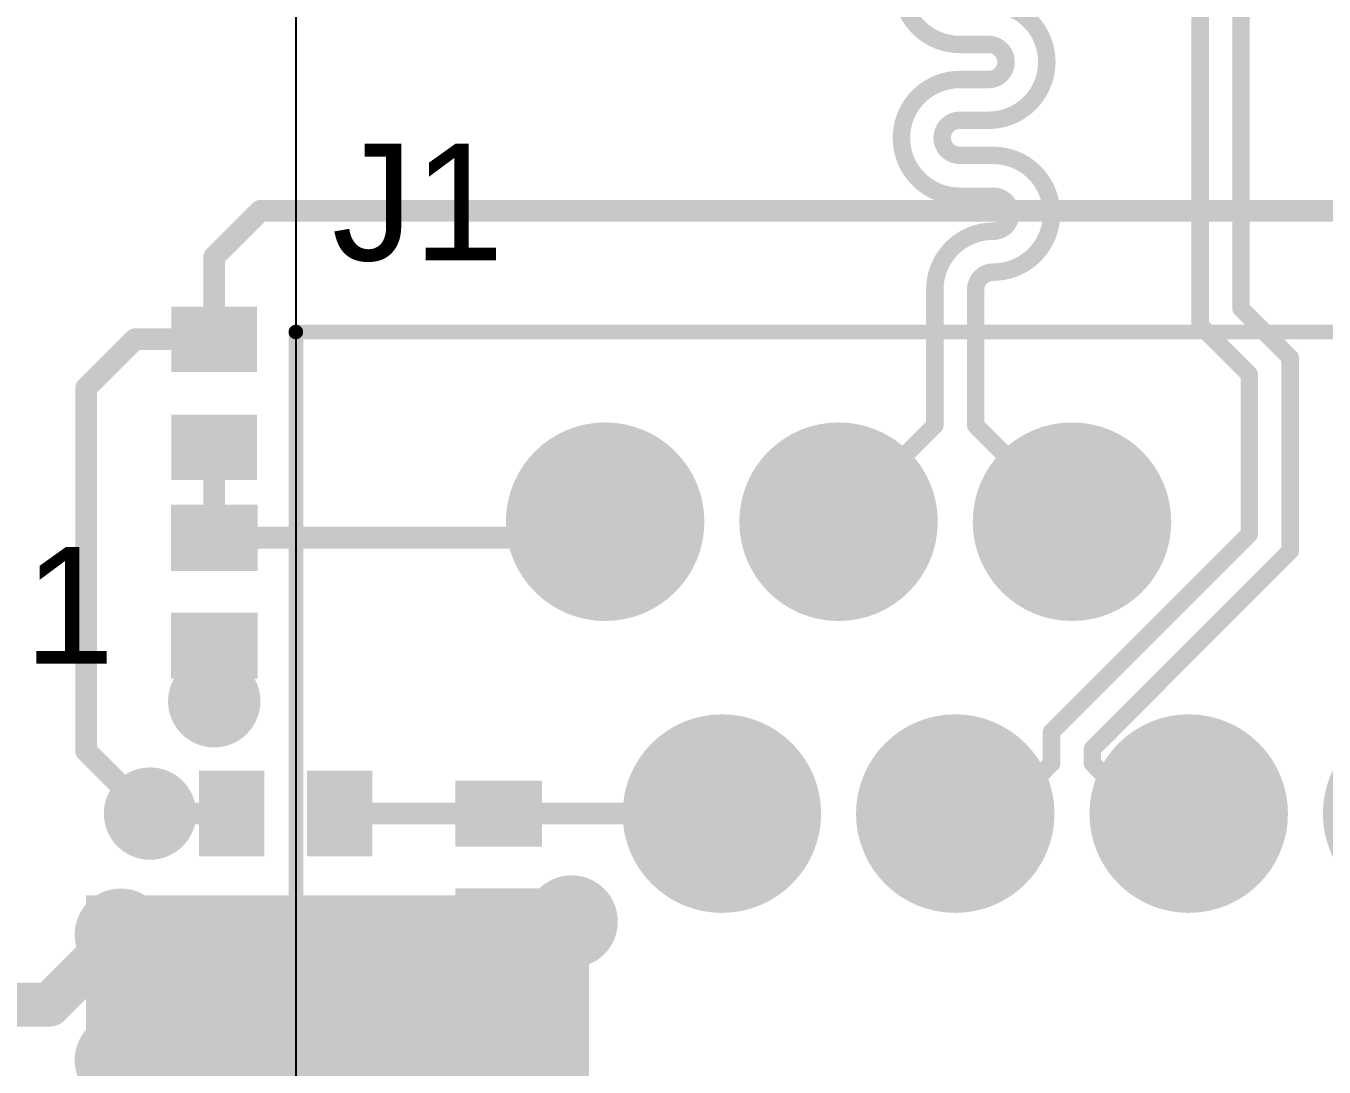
# Model space of a CAD drawing. Header units: millimetres. Extents: x 0 to 172, y 0 to 138.
# Drawn here: x 79.87 to 91.17, y 17.59 to 26.65 of the extents above; entities that cross this region are included whole.
import ezdxf

# ---------------------------------------------------------------- set-up
doc = ezdxf.new("R2010")
doc.units = ezdxf.units.MM
for name, color, linetype in [('BottomLayer', 5, 'Continuous'), ('BottomPaste', 16, 'Continuous'), ('BottomSolder', 6, 'Continuous'), ('MultiLayer', 9, 'Continuous'), ('PadHoleLayer', 156, 'Continuous'), ('TopLayer', 1, 'Continuous'), ('TopOverlay', 2, 'Continuous'), ('TopSolder', 216, 'Continuous'), ('ViaHoleLayer', 16, 'Continuous')]:
    doc.layers.add(name, color=color, linetype=linetype)
doc.styles.add('Arial', font='', dxfattribs={"height": 0.2})
doc.styles.get('Arial').set_extended_font_data('Arial')

# ---------------------------------------------------------------- blocks, each defined once
blk = doc.blocks.new('R___0402_B_207')
at = {"layer": 'BottomLayer'}
for points in [[(-0.241, 0.318), (-0.241, -0.318), (-0.699, -0.318), (-0.699, 0.318)], [(0.699, 0.318), (0.699, -0.318), (0.241, -0.318), (0.241, 0.318)]]:
    blk.add_hatch(color=5, dxfattribs=at).paths.add_polyline_path(points)
at = {"layer": 'BottomPaste'}
for points in [[(-0.241, 0.318), (-0.241, -0.318), (-0.699, -0.318), (-0.699, 0.318)], [(0.699, 0.318), (0.699, -0.318), (0.241, -0.318), (0.241, 0.318)]]:
    blk.add_hatch(color=16, dxfattribs=at).paths.add_polyline_path(points)
at = {"layer": 'BottomSolder'}
for points in [[(-0.186, 0.373), (-0.186, -0.373), (-0.754, -0.373), (-0.754, 0.373)], [(0.754, 0.373), (0.754, -0.373), (0.186, -0.373), (0.186, 0.373)]]:
    blk.add_hatch(color=6, dxfattribs=at).paths.add_polyline_path(points)
blk = doc.blocks.new('R___0402_B_210')
at = {"layer": 'BottomLayer'}
for points in [[(-0.241, 0.317), (-0.241, -0.318), (-0.699, -0.318), (-0.699, 0.317)], [(0.699, 0.317), (0.699, -0.318), (0.241, -0.318), (0.241, 0.317)]]:
    blk.add_hatch(color=5, dxfattribs=at).paths.add_polyline_path(points)
at = {"layer": 'BottomPaste'}
for points in [[(-0.241, 0.317), (-0.241, -0.318), (-0.699, -0.318), (-0.699, 0.317)], [(0.699, 0.317), (0.699, -0.318), (0.241, -0.318), (0.241, 0.317)]]:
    blk.add_hatch(color=16, dxfattribs=at).paths.add_polyline_path(points)
at = {"layer": 'BottomSolder'}
for points in [[(-0.186, 0.373), (-0.186, -0.373), (-0.754, -0.373), (-0.754, 0.373)], [(0.754, 0.373), (0.754, -0.373), (0.186, -0.373), (0.186, 0.373)]]:
    blk.add_hatch(color=6, dxfattribs=at).paths.add_polyline_path(points)
blk = doc.blocks.new('R___0402_B_211')
at = {"layer": 'BottomLayer'}
for points in [[(-0.241, 0.318), (-0.241, -0.318), (-0.699, -0.318), (-0.699, 0.318)], [(0.699, 0.318), (0.699, -0.318), (0.241, -0.318), (0.241, 0.318)]]:
    blk.add_hatch(color=5, dxfattribs=at).paths.add_polyline_path(points)
at = {"layer": 'BottomPaste'}
for points in [[(-0.241, 0.318), (-0.241, -0.318), (-0.699, -0.318), (-0.699, 0.318)], [(0.699, 0.318), (0.699, -0.318), (0.241, -0.318), (0.241, 0.318)]]:
    blk.add_hatch(color=16, dxfattribs=at).paths.add_polyline_path(points)
at = {"layer": 'BottomSolder'}
for points in [[(-0.186, 0.373), (-0.186, -0.373), (-0.754, -0.373), (-0.754, 0.373)], [(0.754, 0.373), (0.754, -0.373), (0.186, -0.373), (0.186, 0.373)]]:
    blk.add_hatch(color=6, dxfattribs=at).paths.add_polyline_path(points)
blk = doc.blocks.new('A829_1J1T_KM_268')
at = {"layer": 'BottomLayer'}
h = blk.add_hatch(color=5, dxfattribs=at)
edge = h.paths.add_edge_path()
edge.add_arc((1.016, -6.477), 0.762, 0, 360)
h = blk.add_hatch(color=5, dxfattribs=at)
edge = h.paths.add_edge_path()
edge.add_arc((3.048, -6.477), 0.762, 0, 360)
h = blk.add_hatch(color=5, dxfattribs=at)
edge = h.paths.add_edge_path()
edge.add_arc((5.08, -6.477), 0.762, 0, 360)
h = blk.add_hatch(color=5, dxfattribs=at)
edge = h.paths.add_edge_path()
edge.add_arc((2.032, -9.017), 0.762, 0, 360)
h = blk.add_hatch(color=5, dxfattribs=at)
edge = h.paths.add_edge_path()
edge.add_arc((4.064, -9.017), 0.762, 0, 360)
h = blk.add_hatch(color=5, dxfattribs=at)
edge = h.paths.add_edge_path()
edge.add_arc((6.096, -9.017), 0.762, 0, 360)
at = {"layer": 'BottomSolder'}
h = blk.add_hatch(color=6, dxfattribs=at)
edge = h.paths.add_edge_path()
edge.add_arc((-1.016, -6.477), 0.864, 0, 360)
h = blk.add_hatch(color=6, dxfattribs=at)
edge = h.paths.add_edge_path()
edge.add_arc((1.016, -6.477), 0.864, 0, 360)
h = blk.add_hatch(color=6, dxfattribs=at)
edge = h.paths.add_edge_path()
edge.add_arc((3.048, -6.477), 0.864, 0, 360)
h = blk.add_hatch(color=6, dxfattribs=at)
edge = h.paths.add_edge_path()
edge.add_arc((5.08, -6.477), 0.864, 0, 360)
h = blk.add_hatch(color=6, dxfattribs=at)
edge = h.paths.add_edge_path()
edge.add_arc((2.032, -9.017), 0.864, 0, 360)
h = blk.add_hatch(color=6, dxfattribs=at)
edge = h.paths.add_edge_path()
edge.add_arc((4.064, -9.017), 0.864, 0, 360)
h = blk.add_hatch(color=6, dxfattribs=at)
edge = h.paths.add_edge_path()
edge.add_arc((6.096, -9.017), 0.864, 0, 360)
at = {"layer": 'MultiLayer'}
h = blk.add_hatch(color=9, dxfattribs=at)
edge = h.paths.add_edge_path()
edge.add_arc((1.016, -6.477), 0.762, 0, 360)
h = blk.add_hatch(color=9, dxfattribs=at)
edge = h.paths.add_edge_path()
edge.add_arc((3.048, -6.477), 0.762, 0, 360)
h = blk.add_hatch(color=9, dxfattribs=at)
edge = h.paths.add_edge_path()
edge.add_arc((5.08, -6.477), 0.762, 0, 360)
h = blk.add_hatch(color=9, dxfattribs=at)
edge = h.paths.add_edge_path()
edge.add_arc((2.032, -9.017), 0.762, 0, 360)
h = blk.add_hatch(color=9, dxfattribs=at)
edge = h.paths.add_edge_path()
edge.add_arc((4.064, -9.017), 0.762, 0, 360)
h = blk.add_hatch(color=9, dxfattribs=at)
edge = h.paths.add_edge_path()
edge.add_arc((6.096, -9.017), 0.762, 0, 360)
at = {"layer": 'PadHoleLayer'}
h = blk.add_hatch(color=156, dxfattribs=at)
edge = h.paths.add_edge_path()
edge.add_arc((1.016, -6.477), 0.508, 0, 360)
h = blk.add_hatch(color=156, dxfattribs=at)
edge = h.paths.add_edge_path()
edge.add_arc((3.048, -6.477), 0.508, 0, 360)
h = blk.add_hatch(color=156, dxfattribs=at)
edge = h.paths.add_edge_path()
edge.add_arc((5.08, -6.477), 0.508, 0, 360)
h = blk.add_hatch(color=156, dxfattribs=at)
edge = h.paths.add_edge_path()
edge.add_arc((2.032, -9.017), 0.508, 0, 360)
h = blk.add_hatch(color=156, dxfattribs=at)
edge = h.paths.add_edge_path()
edge.add_arc((4.064, -9.017), 0.508, 0, 360)
h = blk.add_hatch(color=156, dxfattribs=at)
edge = h.paths.add_edge_path()
edge.add_arc((6.096, -9.017), 0.508, 0, 360)
at = {"layer": 'TopLayer'}
h = blk.add_hatch(color=1, dxfattribs=at)
edge = h.paths.add_edge_path()
edge.add_arc((1.016, -6.477), 0.762, 0, 360)
h = blk.add_hatch(color=1, dxfattribs=at)
edge = h.paths.add_edge_path()
edge.add_arc((3.048, -6.477), 0.762, 0, 360)
h = blk.add_hatch(color=1, dxfattribs=at)
edge = h.paths.add_edge_path()
edge.add_arc((5.08, -6.477), 0.762, 0, 360)
h = blk.add_hatch(color=1, dxfattribs=at)
edge = h.paths.add_edge_path()
edge.add_arc((2.032, -9.017), 0.762, 0, 360)
h = blk.add_hatch(color=1, dxfattribs=at)
edge = h.paths.add_edge_path()
edge.add_arc((4.064, -9.017), 0.762, 0, 360)
h = blk.add_hatch(color=1, dxfattribs=at)
edge = h.paths.add_edge_path()
edge.add_arc((6.096, -9.017), 0.762, 0, 360)
at = {"layer": 'TopSolder'}
h = blk.add_hatch(color=216, dxfattribs=at)
edge = h.paths.add_edge_path()
edge.add_arc((-1.016, -6.477), 0.864, 0, 360)
h = blk.add_hatch(color=216, dxfattribs=at)
edge = h.paths.add_edge_path()
edge.add_arc((1.016, -6.477), 0.864, 0, 360)
h = blk.add_hatch(color=216, dxfattribs=at)
edge = h.paths.add_edge_path()
edge.add_arc((3.048, -6.477), 0.864, 0, 360)
h = blk.add_hatch(color=216, dxfattribs=at)
edge = h.paths.add_edge_path()
edge.add_arc((5.08, -6.477), 0.864, 0, 360)
h = blk.add_hatch(color=216, dxfattribs=at)
edge = h.paths.add_edge_path()
edge.add_arc((2.032, -9.017), 0.864, 0, 360)
h = blk.add_hatch(color=216, dxfattribs=at)
edge = h.paths.add_edge_path()
edge.add_arc((4.064, -9.017), 0.864, 0, 360)
h = blk.add_hatch(color=216, dxfattribs=at)
edge = h.paths.add_edge_path()
edge.add_arc((6.096, -9.017), 0.864, 0, 360)
at = {"layer": 'TopOverlay', "const_width": 0.127}
for points in [[(8.788, -1.383), (8.788, -10.668)], [(8.788, -10.668), (-8.788, -10.668)]]:
    blk.add_lwpolyline(points, dxfattribs=at)
at = {"layer": 'TopOverlay', "const_width": 0.0635}
blk.add_lwpolyline([(8.757, -10.668, 1), (8.82, -10.668, 1)], format="xyb", close=True, dxfattribs=at)
blk.add_lwpolyline([(8.757, -10.668, 1), (8.82, -10.668, 1)], format="xyb", close=True, dxfattribs=at)
blk = doc.blocks.new('C___0402_B_391')
at = {"layer": 'BottomLayer'}
for points in [[(-0.241, 0.318), (-0.241, -0.318), (-0.699, -0.318), (-0.699, 0.318)], [(0.699, 0.318), (0.699, -0.318), (0.241, -0.318), (0.241, 0.318)]]:
    blk.add_hatch(color=5, dxfattribs=at).paths.add_polyline_path(points)
at = {"layer": 'BottomPaste'}
for points in [[(-0.241, 0.318), (-0.241, -0.318), (-0.699, -0.318), (-0.699, 0.318)], [(0.699, 0.318), (0.699, -0.318), (0.241, -0.318), (0.241, 0.318)]]:
    blk.add_hatch(color=16, dxfattribs=at).paths.add_polyline_path(points)
at = {"layer": 'BottomSolder'}
for points in [[(-0.181, 0.377), (-0.181, -0.377), (-0.758, -0.377), (-0.758, 0.377)], [(0.758, 0.377), (0.758, -0.377), (0.181, -0.377), (0.181, 0.377)]]:
    blk.add_hatch(color=6, dxfattribs=at).paths.add_polyline_path(points)
blk = doc.blocks.new('C___0402_B_396')
at = {"layer": 'BottomLayer'}
for points in [[(-0.241, 0.318), (-0.241, -0.318), (-0.699, -0.318), (-0.699, 0.318)], [(0.699, 0.318), (0.699, -0.318), (0.241, -0.318), (0.241, 0.318)]]:
    blk.add_hatch(color=5, dxfattribs=at).paths.add_polyline_path(points)
at = {"layer": 'BottomPaste'}
for points in [[(-0.241, 0.318), (-0.241, -0.318), (-0.699, -0.318), (-0.699, 0.318)], [(0.699, 0.318), (0.699, -0.318), (0.241, -0.318), (0.241, 0.318)]]:
    blk.add_hatch(color=16, dxfattribs=at).paths.add_polyline_path(points)
at = {"layer": 'BottomSolder'}
for points in [[(-0.181, 0.377), (-0.181, -0.377), (-0.758, -0.377), (-0.758, 0.377)], [(0.758, 0.377), (0.758, -0.377), (0.181, -0.377), (0.181, 0.377)]]:
    blk.add_hatch(color=6, dxfattribs=at).paths.add_polyline_path(points)
blk = doc.blocks.new('C___1206_B_397')
at = {"layer": 'BottomLayer'}
for points in [[(-2.032, 0.889), (-0.508, 0.889), (-0.508, -0.889), (-2.032, -0.889)], [(0.508, 0.889), (2.032, 0.889), (2.032, -0.889), (0.508, -0.889)]]:
    blk.add_hatch(color=5, dxfattribs=at).paths.add_polyline_path(points)
at = {"layer": 'BottomPaste'}
for points in [[(-2.032, 0.889), (-0.508, 0.889), (-0.508, -0.889), (-2.032, -0.889)], [(0.508, 0.889), (2.032, 0.889), (2.032, -0.889), (0.508, -0.889)]]:
    blk.add_hatch(color=16, dxfattribs=at).paths.add_polyline_path(points)
at = {"layer": 'BottomSolder'}
for points in [[(-2.1336, 0.9906), (-0.4064, 0.9906), (-0.4064, -0.9906), (-2.1336, -0.9906)], [(0.4064, 0.9906), (2.1336, 0.9906), (2.1336, -0.9906), (0.4064, -0.9906)]]:
    blk.add_hatch(color=6, dxfattribs=at).paths.add_polyline_path(points)

msp = doc.modelspace()

# ---------------------------------------------------------------- hatches: boundary and pattern name
at = {"layer": 'BottomLayer'}
h = msp.add_hatch(color=5, dxfattribs=at)
edge = h.paths.add_edge_path()
edge.add_arc((81.509, 20.777), 0.3, 0, 360)
h = msp.add_hatch(color=5, dxfattribs=at)
edge = h.paths.add_edge_path()
edge.add_arc((80.95, 19.799), 0.3, 0, 360)
h = msp.add_hatch(color=5, dxfattribs=at)
edge = h.paths.add_edge_path()
edge.add_arc((84.62, 18.86), 0.3, 0, 360)
msp.add_hatch(color=5, dxfattribs=at).paths.add_polyline_path([(80.393, 17.12), (84.772, 17.12), (84.772, 19.088), (80.393, 19.088)])
h = msp.add_hatch(color=5, dxfattribs=at)
edge = h.paths.add_edge_path()
edge.add_arc((80.696, 18.745), 0.3, 0, 360)
h = msp.add_hatch(color=5, dxfattribs=at)
edge = h.paths.add_edge_path()
edge.add_arc((80.696, 17.653), 0.3, 0, 360)
at = {"layer": 'BottomSolder'}
h = msp.add_hatch(color=6, dxfattribs=at)
edge = h.paths.add_edge_path()
edge.add_arc((81.509, 20.777), 0.402, 0, 360)
h = msp.add_hatch(color=6, dxfattribs=at)
edge = h.paths.add_edge_path()
edge.add_arc((80.95, 19.799), 0.402, 0, 360)
h = msp.add_hatch(color=6, dxfattribs=at)
edge = h.paths.add_edge_path()
edge.add_arc((84.62, 18.86), 0.402, 0, 360)
h = msp.add_hatch(color=6, dxfattribs=at)
edge = h.paths.add_edge_path()
edge.add_arc((80.696, 18.745), 0.402, 0, 360)
h = msp.add_hatch(color=6, dxfattribs=at)
edge = h.paths.add_edge_path()
edge.add_arc((80.696, 17.653), 0.402, 0, 360)
at = {"layer": 'TopLayer'}
h = msp.add_hatch(color=1, dxfattribs=at)
edge = h.paths.add_edge_path()
edge.add_arc((81.509, 20.777), 0.3, 0, 360)
h = msp.add_hatch(color=1, dxfattribs=at)
edge = h.paths.add_edge_path()
edge.add_arc((80.95, 19.799), 0.3, 0, 360)
h = msp.add_hatch(color=1, dxfattribs=at)
edge = h.paths.add_edge_path()
edge.add_arc((84.62, 18.86), 0.3, 0, 360)
h = msp.add_hatch(color=1, dxfattribs=at)
edge = h.paths.add_edge_path()
edge.add_arc((80.696, 18.745), 0.3, 0, 360)
h = msp.add_hatch(color=1, dxfattribs=at)
edge = h.paths.add_edge_path()
edge.add_arc((80.696, 17.653), 0.3, 0, 360)
at = {"layer": 'TopSolder'}
h = msp.add_hatch(color=216, dxfattribs=at)
edge = h.paths.add_edge_path()
edge.add_arc((81.509, 20.777), 0.402, 0, 360)
h = msp.add_hatch(color=216, dxfattribs=at)
edge = h.paths.add_edge_path()
edge.add_arc((80.95, 19.799), 0.402, 0, 360)
h = msp.add_hatch(color=216, dxfattribs=at)
edge = h.paths.add_edge_path()
edge.add_arc((84.62, 18.86), 0.402, 0, 360)
h = msp.add_hatch(color=216, dxfattribs=at)
edge = h.paths.add_edge_path()
edge.add_arc((80.696, 18.745), 0.402, 0, 360)
h = msp.add_hatch(color=216, dxfattribs=at)
edge = h.paths.add_edge_path()
edge.add_arc((80.696, 17.653), 0.402, 0, 360)
at = {"layer": 'ViaHoleLayer'}
h = msp.add_hatch(color=16, dxfattribs=at)
edge = h.paths.add_edge_path()
edge.add_arc((81.509, 20.777), 0.15, 0, 360)
h = msp.add_hatch(color=16, dxfattribs=at)
edge = h.paths.add_edge_path()
edge.add_arc((80.95, 19.799), 0.15, 0, 360)
h = msp.add_hatch(color=16, dxfattribs=at)
edge = h.paths.add_edge_path()
edge.add_arc((84.62, 18.86), 0.15, 0, 360)
h = msp.add_hatch(color=16, dxfattribs=at)
edge = h.paths.add_edge_path()
edge.add_arc((80.696, 18.745), 0.15, 0, 360)
h = msp.add_hatch(color=16, dxfattribs=at)
edge = h.paths.add_edge_path()
edge.add_arc((80.696, 17.653), 0.15, 0, 360)

# ---------------------------------------------------------------- linework, layer by layer
at = {"layer": 'BottomLayer'}
for points, const_width in [([(81.509, 24.642), (81.911, 25.044)], 0.189), ([(81.911, 25.044), (96.088, 25.044)], 0.189), ([(81.509, 23.927), (81.509, 24.642)], 0.189), ([(80.393, 23.501), (80.819, 23.927)], 0.189), ([(80.819, 23.927), (81.509, 23.927)], 0.189), ([(80.393, 20.344), (80.393, 23.501)], 0.189), ([(81.509, 22.2), (81.509, 22.987)], 0.189), ([(84.772, 22.2), (84.912, 22.339)], 0.189), ([(81.509, 22.2), (84.772, 22.2)], 0.189), ([(81.509, 20.777), (81.509, 21.26)], 0.381), ([(80.393, 20.344), (80.944, 19.794)], 0.189), ([(80.95, 19.799), (81.661, 19.799)], 0.189), ([(82.601, 19.799), (83.985, 19.799)], 0.189), ([(83.985, 19.799), (85.928, 19.799)], 0.189), ([(80.073, 18.136), (80.683, 18.745)], 0.381), ([(80.683, 18.745), (80.696, 18.745)], 0.381), ([(76.53, 18.136), (80.073, 18.136)], 0.381)]:
    msp.add_lwpolyline(points, dxfattribs=dict(at, const_width=const_width))
for points, const_width in [([(81.863, 25.044, 1), (81.958, 25.044, 1)], 0.0946), ([(81.863, 25.044, 1), (81.958, 25.044, 1)], 0.0946), ([(81.461, 24.642, 1), (81.556, 24.642, 1)], 0.0946), ([(81.461, 24.642, 1), (81.556, 24.642, 1)], 0.0946), ([(80.772, 23.927, 1), (80.867, 23.927, 1)], 0.0946), ([(80.772, 23.927, 1), (80.867, 23.927, 1)], 0.0946), ([(81.461, 23.927, 1), (81.556, 23.927, 1)], 0.0946), ([(81.461, 23.927, 1), (81.556, 23.927, 1)], 0.0946), ([(80.346, 23.501, 1), (80.441, 23.501, 1)], 0.0946), ([(80.346, 23.501, 1), (80.441, 23.501, 1)], 0.0946), ([(81.461, 22.987, 1), (81.556, 22.987, 1)], 0.0946), ([(84.865, 22.339, 1), (84.96, 22.339, 1)], 0.0946), ([(81.461, 22.2, 1), (81.556, 22.2, 1)], 0.0946), ([(81.461, 22.2, 1), (81.556, 22.2, 1)], 0.0946), ([(84.725, 22.2, 1), (84.82, 22.2, 1)], 0.0946), ([(84.725, 22.2, 1), (84.82, 22.2, 1)], 0.0946), ([(81.413, 21.26, 1), (81.604, 21.26, 1)], 0.191), ([(81.413, 20.777, 1), (81.604, 20.777, 1)], 0.191), ([(80.346, 20.344, 1), (80.441, 20.344, 1)], 0.0946), ([(80.346, 20.344, 1), (80.441, 20.344, 1)], 0.0946), ([(80.897, 19.794, 1), (80.991, 19.794, 1)], 0.0946), ([(80.902, 19.799, 1), (80.997, 19.799, 1)], 0.0946), ([(81.614, 19.799, 1), (81.708, 19.799, 1)], 0.0946), ([(82.553, 19.799, 1), (82.648, 19.799, 1)], 0.0946), ([(83.938, 19.799, 1), (84.032, 19.799, 1)], 0.0946), ([(83.938, 19.799, 1), (84.032, 19.799, 1)], 0.0946), ([(85.881, 19.799, 1), (85.976, 19.799, 1)], 0.0946), ([(80.587, 18.745, 1), (80.778, 18.745, 1)], 0.191), ([(80.587, 18.745, 1), (80.778, 18.745, 1)], 0.191), ([(80.601, 18.745, 1), (80.791, 18.745, 1)], 0.191), ([(79.978, 18.136, 1), (80.168, 18.136, 1)], 0.191), ([(79.978, 18.136, 1), (80.168, 18.136, 1)], 0.191)]:
    msp.add_lwpolyline(points, format="xyb", close=True, dxfattribs=dict(at, const_width=const_width))
at = {"layer": 'TopLayer'}
for p, q in [((82.22, 46.673), (82.22, 25.908)), ((82.22, 25.908), (82.22, 15.291))]:
    msp.add_line(p, q, dxfattribs=at)
at = {"layer": 'TopLayer', "const_width": 0.152}
for points in [[(90.447, 24.196), (90.447, 35.524)], [(90.092, 24.049), (90.092, 34.683)], [(87.999, 26.492), (88.249, 26.492)], [(88.402, 26.34), (88.402, 26.34)], [(88.757, 26.34), (88.757, 26.34)], [(87.999, 26.187), (88.249, 26.187)], [(87.999, 25.832), (88.249, 25.832)], [(87.491, 25.679), (87.491, 25.679)], [(87.846, 25.679), (87.846, 25.679)], [(87.999, 25.527), (88.29, 25.527)], [(87.999, 25.171), (88.29, 25.171)], [(88.443, 25.019), (88.443, 25.019)], [(88.798, 25.019), (88.798, 25.019)], [(88.29, 24.867), (88.29, 24.867)], [(88.29, 24.511), (88.29, 24.511)], [(87.782, 23.248), (87.782, 24.359)], [(88.138, 23.248), (88.138, 24.359)], [(90.447, 24.196), (90.875, 23.768)], [(90.092, 24.049), (90.519, 23.621)], [(90.875, 22.083), (90.875, 23.768)], [(90.519, 22.23), (90.519, 23.621)], [(87.782, 23.177), (87.782, 23.248)], [(88.138, 23.177), (88.138, 23.248)], [(86.944, 22.339), (87.782, 23.177)], [(88.138, 23.177), (88.976, 22.339)], [(88.798, 20.509), (90.519, 22.23)], [(89.154, 20.362), (90.875, 22.083)], [(88.798, 20.236), (88.798, 20.509)], [(89.154, 20.236), (89.154, 20.362)], [(88.709, 20.146), (88.798, 20.236)], [(89.154, 20.236), (89.243, 20.146)], [(88.331, 19.799), (88.679, 20.146)], [(88.679, 20.146), (88.709, 20.146)], [(89.243, 20.146), (89.274, 20.146)], [(89.274, 20.146), (89.621, 19.799)], [(87.96, 19.799), (88.331, 19.799)], [(89.621, 19.799), (89.992, 19.799)]]:
    msp.add_lwpolyline(points, dxfattribs=at)
for points in [[(87.999, 26.492, -0.414214), (87.491, 27)], [(88.249, 26.848, -0.414214), (88.757, 26.34)], [(88.249, 26.492, -0.414214), (88.402, 26.34)], [(88.402, 26.34, -0.414214), (88.249, 26.187)], [(88.757, 26.34, -0.414214), (88.249, 25.832)], [(87.491, 25.679, -0.414214), (87.999, 26.187)], [(87.846, 25.679, -0.414214), (87.999, 25.832)], [(87.999, 25.171, -0.414214), (87.491, 25.679)], [(87.999, 25.527, -0.414214), (87.846, 25.679)], [(88.29, 25.527, -0.414214), (88.798, 25.019)], [(88.29, 25.171, -0.414214), (88.443, 25.019)], [(88.443, 25.019, -0.414214), (88.29, 24.867)], [(88.798, 25.019, -0.414214), (88.29, 24.511)], [(87.782, 24.359, -0.414214), (88.29, 24.867)], [(88.138, 24.359, -0.414214), (88.29, 24.511)]]:
    msp.add_lwpolyline(points, format="xyb", dxfattribs=at)
at = {"layer": 'TopLayer', "const_width": 0.0762}
for points in [[(87.961, 26.492, 1), (88.037, 26.492, 1)], [(87.961, 26.492, 1), (88.037, 26.492, 1)], [(88.211, 26.492, 1), (88.287, 26.492, 1)], [(88.211, 26.492, 1), (88.287, 26.492, 1)], [(88.363, 26.34, 1), (88.44, 26.34, 1)], [(88.363, 26.34, 1), (88.44, 26.34, 1)], [(88.363, 26.34, 1), (88.44, 26.34, 1)], [(88.363, 26.34, 1), (88.44, 26.34, 1)], [(88.719, 26.34, 1), (88.795, 26.34, 1)], [(88.719, 26.34, 1), (88.795, 26.34, 1)], [(88.719, 26.34, 1), (88.795, 26.34, 1)], [(88.719, 26.34, 1), (88.795, 26.34, 1)], [(87.961, 26.187, 1), (88.037, 26.187, 1)], [(87.961, 26.187, 1), (88.037, 26.187, 1)], [(88.211, 26.187, 1), (88.287, 26.187, 1)], [(88.211, 26.187, 1), (88.287, 26.187, 1)], [(87.961, 25.832, 1), (88.037, 25.832, 1)], [(87.961, 25.832, 1), (88.037, 25.832, 1)], [(88.211, 25.832, 1), (88.287, 25.832, 1)], [(88.211, 25.832, 1), (88.287, 25.832, 1)], [(87.453, 25.679, 1), (87.529, 25.679, 1)], [(87.453, 25.679, 1), (87.529, 25.679, 1)], [(87.453, 25.679, 1), (87.529, 25.679, 1)], [(87.453, 25.679, 1), (87.529, 25.679, 1)], [(87.808, 25.679, 1), (87.885, 25.679, 1)], [(87.808, 25.679, 1), (87.885, 25.679, 1)], [(87.808, 25.679, 1), (87.885, 25.679, 1)], [(87.808, 25.679, 1), (87.885, 25.679, 1)], [(87.961, 25.527, 1), (88.037, 25.527, 1)], [(87.961, 25.527, 1), (88.037, 25.527, 1)], [(88.252, 25.527, 1), (88.329, 25.527, 1)], [(88.252, 25.527, 1), (88.329, 25.527, 1)], [(87.961, 25.171, 1), (88.037, 25.171, 1)], [(87.961, 25.171, 1), (88.037, 25.171, 1)], [(88.252, 25.171, 1), (88.329, 25.171, 1)], [(88.252, 25.171, 1), (88.329, 25.171, 1)], [(88.405, 25.019, 1), (88.481, 25.019, 1)], [(88.405, 25.019, 1), (88.481, 25.019, 1)], [(88.405, 25.019, 1), (88.481, 25.019, 1)], [(88.405, 25.019, 1), (88.481, 25.019, 1)], [(88.76, 25.019, 1), (88.837, 25.019, 1)], [(88.76, 25.019, 1), (88.837, 25.019, 1)], [(88.76, 25.019, 1), (88.837, 25.019, 1)], [(88.76, 25.019, 1), (88.837, 25.019, 1)], [(88.252, 24.867, 1), (88.328, 24.867, 1)], [(88.252, 24.867, 1), (88.329, 24.867, 1)], [(88.252, 24.867, 1), (88.328, 24.867, 1)], [(88.252, 24.867, 1), (88.329, 24.867, 1)], [(88.252, 24.511, 1), (88.328, 24.511, 1)], [(88.252, 24.511, 1), (88.329, 24.511, 1)], [(88.252, 24.511, 1), (88.328, 24.511, 1)], [(88.252, 24.511, 1), (88.329, 24.511, 1)], [(87.744, 24.359, 1), (87.82, 24.359, 1)], [(87.744, 24.359, 1), (87.82, 24.359, 1)], [(88.1, 24.359, 1), (88.176, 24.359, 1)], [(88.1, 24.359, 1), (88.176, 24.359, 1)], [(90.409, 24.196, 1), (90.486, 24.196, 1)], [(90.409, 24.196, 1), (90.486, 24.196, 1)], [(90.054, 24.049, 1), (90.13, 24.049, 1)], [(90.054, 24.049, 1), (90.13, 24.049, 1)], [(90.837, 23.768, 1), (90.913, 23.768, 1)], [(90.837, 23.768, 1), (90.913, 23.768, 1)], [(90.481, 23.621, 1), (90.557, 23.621, 1)], [(90.481, 23.621, 1), (90.557, 23.621, 1)], [(87.744, 23.248, 1), (87.82, 23.248, 1)], [(87.744, 23.248, 1), (87.82, 23.248, 1)], [(88.1, 23.248, 1), (88.176, 23.248, 1)], [(88.1, 23.248, 1), (88.176, 23.248, 1)], [(87.744, 23.177, 1), (87.82, 23.177, 1)], [(87.744, 23.177, 1), (87.82, 23.177, 1)], [(88.1, 23.177, 1), (88.176, 23.177, 1)], [(88.1, 23.177, 1), (88.176, 23.177, 1)], [(86.906, 22.339, 1), (86.982, 22.339, 1)], [(88.938, 22.339, 1), (89.014, 22.339, 1)], [(90.481, 22.23, 1), (90.557, 22.23, 1)], [(90.481, 22.23, 1), (90.557, 22.23, 1)], [(90.837, 22.083, 1), (90.913, 22.083, 1)], [(90.837, 22.083, 1), (90.913, 22.083, 1)], [(88.76, 20.509, 1), (88.837, 20.509, 1)], [(88.76, 20.509, 1), (88.837, 20.509, 1)], [(89.116, 20.362, 1), (89.192, 20.362, 1)], [(89.116, 20.362, 1), (89.192, 20.362, 1)], [(88.76, 20.236, 1), (88.837, 20.236, 1)], [(88.76, 20.236, 1), (88.837, 20.236, 1)], [(89.116, 20.236, 1), (89.192, 20.236, 1)], [(89.116, 20.236, 1), (89.192, 20.236, 1)], [(88.64, 20.146, 1), (88.717, 20.146, 1)], [(88.64, 20.146, 1), (88.717, 20.146, 1)], [(88.671, 20.146, 1), (88.747, 20.146, 1)], [(88.671, 20.146, 1), (88.747, 20.146, 1)], [(89.205, 20.146, 1), (89.281, 20.146, 1)], [(89.205, 20.146, 1), (89.281, 20.146, 1)], [(89.236, 20.146, 1), (89.312, 20.146, 1)], [(89.236, 20.146, 1), (89.312, 20.146, 1)], [(87.922, 19.799, 1), (87.998, 19.799, 1)], [(88.293, 19.799, 1), (88.369, 19.799, 1)], [(88.293, 19.799, 1), (88.369, 19.799, 1)], [(89.583, 19.799, 1), (89.659, 19.799, 1)], [(89.583, 19.799, 1), (89.659, 19.799, 1)], [(89.954, 19.799, 1), (90.03, 19.799, 1)]]:
    msp.add_lwpolyline(points, format="xyb", close=True, dxfattribs=at)

# ---------------------------------------------------------------- block references
for name, p, rotation in [('R___0402_B_207', (81.509, 23.457), 270), ('A829_1J1T_KM_268', (91.008, 13.322), 180), ('C___0402_B_391', (81.509, 21.73), 90), ('C___0402_B_396', (83.985, 19.329), 90), ('C___1206_B_397', (82.245, 16.878), 270), ('R___0402_B_211', (84.303, 16.878), 270)]:
    msp.add_blockref(name, p, dxfattribs=dict(rotation=rotation))
msp.add_blockref('R___0402_B_210', (82.131, 19.799))

# ---------------------------------------------------------------- texts
at = {"layer": 'TopOverlay', "style": 'Arial'}
for s, p in [('J1', (82.533, 24.613)), ('TP21', (77.249, 21.104))]:
    msp.add_text(s, height=1.016, dxfattribs=at).set_placement(p)

doc.saveas('drawing.dxf')
